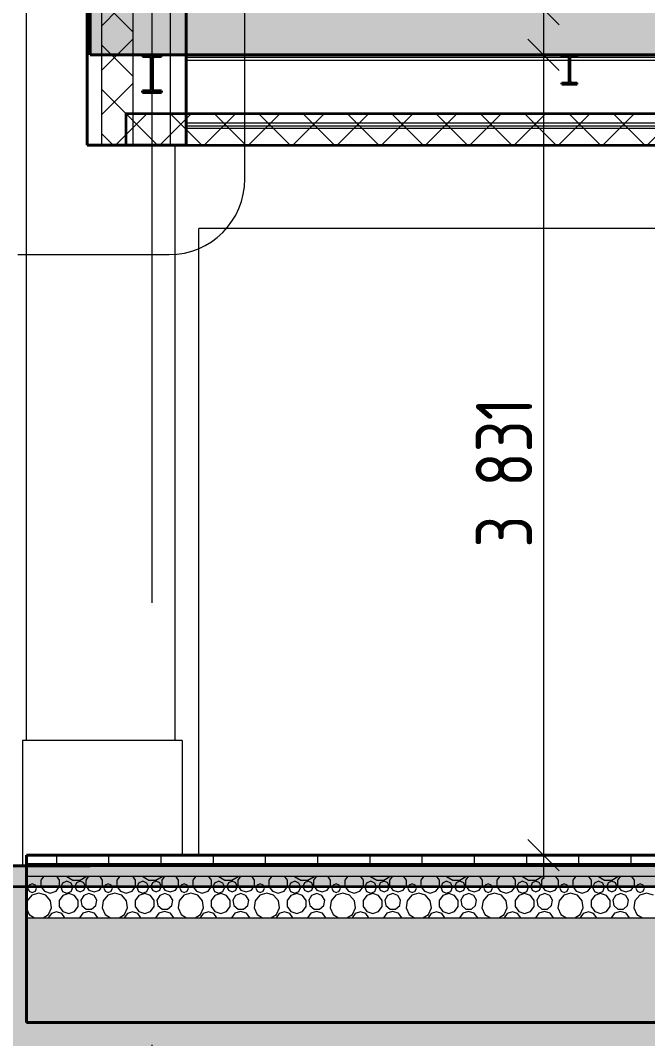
# Model space of a CAD drawing. Header units: millimetres. Extents: x 34668 to 196414, y -30276 to 15801.
# Drawn here: x 172088 to 175091, y -27354 to -22479 of the extents above; entities that cross this region are included whole.
import ezdxf
from ezdxf.enums import TextEntityAlignment as Align

# ---------------------------------------------------------------- set-up
doc = ezdxf.new("R2010")
doc.units = ezdxf.units.MM
doc.header["$MEASUREMENT"] = 0
doc.linetypes.add('Штрихштриховая', pattern=[10936.110735, 5291.666508, -2116.666555, 1411.111116, -2116.666555])
for name, color, linetype in [('- Спрятан', 7, 'Continuous'), ('оси', 7, 'Continuous'), ('отделка', 7, 'Continuous'), ('перекрытие', 7, 'Continuous'), ('размеры', 7, 'Continuous'), ('стены внутр', 7, 'Continuous'), ('стены02', 7, 'Continuous')]:
    doc.layers.add(name, color=color, linetype=linetype)
for name, color, linetype, lineweight in [('- Спрятан_Ном._пера__96', 7, 'Continuous', 13), ('- Спрятан_Ном._пера__98', 7, 'Continuous', 35), ('оси_Ном._пера__96', 7, 'Continuous', 13), ('отделка_Ном._пера__96', 7, 'Continuous', 13), ('перекрытие_Ном._пера__94', 252, 'Continuous', 13), ('перекрытие_Ном._пера__96', 7, 'Continuous', 13), ('перекрытие_Ном._пера__97', 7, 'Continuous', 20), ('перекрытие_Ном._пера__99', 7, 'Continuous', 40), ('подп стены Инжзащита_Ном._пера__94', 252, 'Continuous', 13), ('подп стены Инжзащита_Ном._пера__97', 7, 'Continuous', 20), ('подп стены Инжзащита_Ном._пера__98', 7, 'Continuous', 35), ('подп стены Инжзащита_Ном._пера__99', 7, 'Continuous', 40), ('размеры_Ном._пера__96', 7, 'Continuous', 13), ('стены внутр_Ном._пера__96', 7, 'Continuous', 13), ('стены02_Ном._пера__96', 7, 'Continuous', 13)]:
    doc.layers.add(name, color=color, linetype=linetype, lineweight=lineweight)
doc.styles.add('СГЕНЕРИР_СТИЛЬ_1', font='gost_2_304-81_type.ttf')
doc.dimstyles.new('СГЕНЕРИР_СТИЛЬ__4', dxfattribs={"dimtxt": 270.000005, "dimasz": 142.5, "dimexe": 0.18, "dimexo": 300, "dimgap": 0.09, "dimtad": 1, "dimdec": 0, "dimzin": 0, "dimdsep": 46, "dimtxsty": 'СГЕНЕРИР_СТИЛЬ_1', "dimblk": 'ARROWHEAD_6', "dimblk1": 'ARROWHEAD_6', "dimblk2": 'ARROWHEAD_6', "dimcen": 0.09, "dimclrd": 7, "dimclre": 7, "dimclrt": 7, "dimadec": 0, "dimazin": 0, "dimtfac": 1, "dimtdec": 4, "dimtmove": 0, "dimatfit": 3, "dimfxl": 1, "dimtolj": 1, "dimtzin": 0, "dimarcsym": 0})
pattern_1 = [(45, (115262.05, -26475.72), (-106.06602, 106.06602), []), (135, (115262.05, -26475.72), (106.06602, 106.06602), [])]

# ---------------------------------------------------------------- blocks, each defined once
blk = doc.blocks.new('Элемент разреза_91_1', base_point=(115262, -26475.7))
at = {"layer": 'перекрытие_Ном._пера__94', "linetype": 'Continuous'}
blk.add_hatch(color=256, dxfattribs=at).paths.add_polyline_path([(189128.6, -22644.7), (189128.6, -22425.7), (172422.7, -22425.7), (172422.7, -22644.7)])
at = {"layer": 'перекрытие_Ном._пера__99', "linetype": 'Continuous'}
for q in [(172422.7, -22425.7), (189128.6, -22644.7)]:
    blk.add_line((172422.7, -22644.7), q, dxfattribs=at)
blk = doc.blocks.new('Элемент разреза_95_1', base_point=(115262, -26475.7))
at = {"layer": 'отделка_Ном._пера__96', "linetype": 'Continuous'}
for p, q in [((172117.7, -25925.7), (172117.7, -22425.7)), ((172827.7, -23075.7), (172827.7, -25925.7))]:
    blk.add_line(p, q, dxfattribs=at)
blk = doc.blocks.new('Элемент разреза_111_1', base_point=(115262, -26475.7))
at = {"layer": 'стены02_Ном._пера__96', "linetype": 'Continuous'}
for p, q in [((172862.7, -25925.7), (172097.7, -25925.7)), ((172097.7, -25925.7), (172097.7, -26525.7)), ((172862.7, -25925.7), (172862.7, -26475.7)), ((172097.7, -26525.7), (172117.7, -26525.7))]:
    blk.add_line(p, q, dxfattribs=at)
blk = doc.blocks.new('Элемент разреза_113_1', base_point=(115262, -26475.7))
at = {"layer": 'перекрытие_Ном._пера__96', "linetype": 'Continuous'}
h = blk.add_hatch(dxfattribs=at)
h.set_pattern_fill('УТЕПЛИТ_МЕЛКИЙ_0001', color=256, style=0, pattern_type=2)
h.set_pattern_definition(pattern_1)
h.paths.add_polyline_path([(172477.7, -23075.7), (172627.7, -23075.7), (172627.7, -22425.7), (172477.7, -22425.7)])
for p, q in [((172477.7, -23075.7), (172477.7, -22425.7)), ((172477.7, -23075.7), (172477.7, -22425.7)), ((172627.7, -23075.7), (172627.7, -22425.7)), ((172627.7, -23075.7), (172627.7, -22425.7)), ((172807.7, -23075.7), (172807.7, -22425.7)), ((172807.7, -23075.7), (172807.7, -22425.7))]:
    blk.add_line(p, q, dxfattribs=at)
at = {"layer": 'перекрытие_Ном._пера__99', "linetype": 'Continuous'}
for p, q in [((172407.7, -23075.7), (172407.7, -22425.7)), ((172882.7, -23075.7), (172882.7, -22425.7)), ((172672.2, -22652.7), (172672.2, -22644.7)), ((172672.2, -22644.7), (172763.2, -22644.7)), ((172672.2, -22652.7), (172706.1, -22652.7)), ((172712.4, -22655.4), (172706.1, -22652.7)), ((172715.1, -22661.7), (172712.4, -22655.4)), ((172715.1, -22807.7), (172715.1, -22661.7)), ((172720.4, -22661.7), (172723, -22655.4)), ((172720.4, -22807.7), (172720.4, -22661.7)), ((172723, -22655.4), (172729.4, -22652.7)), ((172729.4, -22652.7), (172763.2, -22652.7)), ((172763.2, -22652.7), (172763.2, -22644.7)), ((172712.4, -22814.1), (172715.1, -22807.7)), ((172723, -22814.1), (172720.4, -22807.7)), ((172672.2, -22824.7), (172672.2, -22816.7)), ((172672.2, -22816.7), (172706.1, -22816.7)), ((172672.2, -22824.7), (172763.2, -22824.7)), ((172706.1, -22816.7), (172712.4, -22814.1)), ((172729.4, -22816.7), (172723, -22814.1)), ((172729.4, -22816.7), (172763.2, -22816.7)), ((172763.2, -22824.7), (172763.2, -22816.7)), ((172407.7, -23075.7), (172427.7, -23075.7)), ((172427.7, -23075.7), (172477.7, -23075.7)), ((172477.7, -23075.7), (172627.7, -23075.7)), ((172627.7, -23075.7), (172807.7, -23075.7)), ((172807.7, -23075.7), (172857.7, -23075.7)), ((172857.7, -23075.7), (172882.7, -23075.7))]:
    blk.add_line(p, q, dxfattribs=at)
blk = doc.blocks.new('Элемент разреза_115_1', base_point=(115262, -26475.7))
at = {"layer": 'стены внутр_Ном._пера__96', "linetype": 'Continuous'}
for p, q in [((175942.7, -23475.7), (172942.7, -23475.7)), ((172942.7, -26475.7), (172942.7, -23475.7)), ((175942.7, -23475.7), (175942.7, -26475.7))]:
    blk.add_line(p, q, dxfattribs=at)
blk = doc.blocks.new('Элемент разреза_120_1', base_point=(115262, -26475.7))
at = {"layer": 'перекрытие_Ном._пера__96', "linetype": 'Continuous'}
for p, q in [((178372.7, -22994.7), (178372.7, -23075.7)), ((178372.7, -23075.7), (172882.7, -23075.7))]:
    blk.add_line(p, q, dxfattribs=at)
blk = doc.blocks.new('Элемент разреза_133_1', base_point=(115262, -26475.7))
at = {"layer": '- Спрятан_Ном._пера__96', "linetype": 'Continuous'}
for p, q in [((172882.7, -22655.7), (174714.2, -22655.7)), ((174721.3, -22655.7), (176714.2, -22655.7)), ((172882.7, -22669.7), (174715.4, -22669.7)), ((174720.1, -22669.7), (176715.4, -22669.7)), ((172882.7, -22969.7), (178627.7, -22969.7)), ((172882.7, -22983.7), (178627.7, -22983.7)), ((172882.7, -22994.7), (178627.7, -22994.7))]:
    blk.add_line(p, q, dxfattribs=at)
blk = doc.blocks.new('Элемент разреза_134_1', base_point=(115262, -26475.7))
at = {"layer": '- Спрятан_Ном._пера__96', "linetype": 'Continuous', "lineweight": 25}
blk.add_hatch(color=7, dxfattribs=at).paths.add_polyline_path([(174754.2, -22784.7), (174754.2, -22777.8), (174727.1, -22777.8), (174722.1, -22775.8), (174720.1, -22770.8), (174720.1, -22658.6), (174722.1, -22653.7), (174727.1, -22651.6), (174754.2, -22651.6), (174754.2, -22644.7), (174681.2, -22644.7), (174681.2, -22651.6), (174708.4, -22651.6), (174713.3, -22653.7), (174715.4, -22658.6), (174715.4, -22770.8), (174713.3, -22775.8), (174708.4, -22777.8), (174681.2, -22777.8), (174681.2, -22784.7)])
at = {"layer": '- Спрятан_Ном._пера__98', "linetype": 'Continuous'}
for p, q in [((174681.2, -22644.7), (174754.2, -22644.7)), ((174681.2, -22651.6), (174681.2, -22644.7)), ((174681.2, -22651.6), (174708.4, -22651.6)), ((174713.3, -22653.7), (174708.4, -22651.6)), ((174715.4, -22658.6), (174713.3, -22653.7)), ((174715.4, -22770.8), (174715.4, -22658.6)), ((174720.1, -22658.6), (174722.1, -22653.7)), ((174720.1, -22770.8), (174720.1, -22658.6)), ((174722.1, -22653.7), (174727.1, -22651.6)), ((174727.1, -22651.6), (174754.2, -22651.6)), ((174754.2, -22651.6), (174754.2, -22644.7)), ((174681.2, -22777.8), (174708.4, -22777.8)), ((174681.2, -22784.7), (174681.2, -22777.8)), ((174681.2, -22784.7), (174754.2, -22784.7)), ((174708.4, -22777.8), (174713.3, -22775.8)), ((174713.3, -22775.8), (174715.4, -22770.8)), ((174722.1, -22775.8), (174720.1, -22770.8)), ((174727.1, -22777.8), (174722.1, -22775.8)), ((174727.1, -22777.8), (174754.2, -22777.8)), ((174754.2, -22784.7), (174754.2, -22777.8))]:
    blk.add_line(p, q, dxfattribs=at)
blk = doc.blocks.new('Элемент разреза_143_1', base_point=(115262, -26475.7))
at = {"layer": '- Спрятан_Ном._пера__96', "linetype": 'Continuous', "lineweight": 25}
blk.add_hatch(color=7, dxfattribs=at).paths.add_polyline_path([(172763.2, -22824.7), (172763.2, -22816.7), (172729.4, -22816.7), (172723, -22814.1), (172720.4, -22807.7), (172720.4, -22661.7), (172723, -22655.4), (172729.4, -22652.7), (172763.2, -22652.7), (172763.2, -22644.7), (172672.2, -22644.7), (172672.2, -22652.7), (172706.1, -22652.7), (172712.4, -22655.4), (172715.1, -22661.7), (172715.1, -22807.7), (172712.4, -22814.1), (172706.1, -22816.7), (172672.2, -22816.7), (172672.2, -22824.7)])
at = {"layer": '- Спрятан_Ном._пера__98', "linetype": 'Continuous'}
for p, q in [((172672.2, -22644.7), (172763.2, -22644.7)), ((172672.2, -22652.7), (172672.2, -22644.7)), ((172672.2, -22652.7), (172706.1, -22652.7)), ((172712.4, -22655.4), (172706.1, -22652.7)), ((172715.1, -22661.7), (172712.4, -22655.4)), ((172715.1, -22807.7), (172715.1, -22661.7)), ((172720.4, -22661.7), (172723, -22655.4)), ((172720.4, -22807.7), (172720.4, -22661.7)), ((172723, -22655.4), (172729.4, -22652.7)), ((172729.4, -22652.7), (172763.2, -22652.7)), ((172763.2, -22652.7), (172763.2, -22644.7)), ((172712.4, -22814.1), (172715.1, -22807.7)), ((172723, -22814.1), (172720.4, -22807.7)), ((172672.2, -22816.7), (172706.1, -22816.7)), ((172672.2, -22824.7), (172672.2, -22816.7)), ((172672.2, -22824.7), (172763.2, -22824.7)), ((172706.1, -22816.7), (172712.4, -22814.1)), ((172729.4, -22816.7), (172723, -22814.1)), ((172729.4, -22816.7), (172763.2, -22816.7)), ((172763.2, -22824.7), (172763.2, -22816.7))]:
    blk.add_line(p, q, dxfattribs=at)
blk = doc.blocks.new('Стандартный маркер сетки[15]_1', base_point=(172717.7, -18975.7))
at = {"layer": 'оси_Ном._пера__96', "linetype": 'Штрихштриховая'}
blk.add_line((172717.7, -19975.7), (172717.7, -28475.7), dxfattribs=at)
at = {"layer": 'оси_Ном._пера__96', "style": 'СГЕНЕРИР_СТИЛЬ_1'}
blk.add_attdef('AC_MarkerText_1', text='', height=350, rotation=360, dxfattribs=at).set_placement((172561.6, -30145.4), align=Align.BOTTOM_LEFT)
blk = doc.blocks.new('Чертеж детали_2_1', base_point=(172438.6, -20801.9))
at = {"layer": 'перекрытие_Ном._пера__96', "linetype": 'Continuous'}
for p, q in [((173162.9, -23238.3), (173162.9, -18365.5)), ((172076.4, -23600.5), (172800.8, -23600.5))]:
    blk.add_line(p, q, dxfattribs=at)
blk.add_arc((172800.8, -23238.3), 362.2, 270, 0, dxfattribs=at)
blk = doc.blocks.new('*D235', base_point=(115262, -26475.7))
at = {"layer": 'размеры_Ном._пера__96', "linetype": 'Continuous', "transparency": 16777216}
for p, q in [((174592.7, -19725.7), (174592.7, -20625.7)), ((174667.7, -20700.7), (174517.7, -20550.7)), ((174292.7, -20625.7), (174733.3, -20625.7)), ((174592.7, -20625.7), (174592.7, -22425.7)), ((174517.7, -22350.7), (174667.7, -22500.7)), ((174292.7, -22425.7), (174733.3, -22425.7)), ((174592.7, -22425.7), (174592.7, -22538.2))]:
    blk.add_line(p, q, dxfattribs=at)
at = {"layer": 'размеры_Ном._пера__96', "transparency": 16777216, "insert": (174538.7, -21968.2), "char_height": 270, "attachment_point": 7, "rotation": 90, "style": 'СГЕНЕРИР_СТИЛЬ_1'}
blk.add_mtext('{1\xa0800}', dxfattribs=at)
blk = doc.blocks.new('ARROWHEAD_6')
at = {"color": 0, "linetype": 'Continuous', "lineweight": 0}
for p, q in [((-0.5, -0.5), (0.5, 0.5)), ((0, 0), (-1, 0))]:
    blk.add_line(p, q, dxfattribs=at)
blk = doc.blocks.new('*D237', base_point=(115262, -26475.7))
at = {"layer": 'размеры_Ном._пера__96', "linetype": 'Continuous', "transparency": 16777216}
for p, q in [((174667.7, -22719.7), (174517.7, -22569.7)), ((174592.7, -22532.2), (174592.7, -22644.7)), ((174292.7, -22644.7), (174733.3, -22644.7)), ((174592.7, -22644.7), (174592.7, -26475.7)), ((174517.7, -26400.7), (174667.7, -26550.7)), ((174292.7, -26475.7), (174733.3, -26475.7)), ((174592.7, -26475.7), (174592.7, -26588.2))]:
    blk.add_line(p, q, dxfattribs=at)
at = {"layer": 'размеры_Ном._пера__96', "transparency": 16777216, "insert": (174538.7, -25002.7), "char_height": 270, "attachment_point": 7, "rotation": 90, "style": 'СГЕНЕРИР_СТИЛЬ_1'}
blk.add_mtext('{3\xa0831}', dxfattribs=at)
blk = doc.blocks.new('*X242', base_point=(115262, -26475.7))
at = {"layer": 'перекрытие_Ном._пера__94', "linetype": 'Continuous'}
for p, q in [((172118.4, -26594.7), (172117.7, -26593.7)), ((172118.4, -26621), (172118.4, -26594.7)), ((172145.3, -26612.6), (172130.7, -26618.7)), ((172160, -26618.7), (172145.3, -26612.6)), ((172200.8, -26575.7), (172186.5, -26595.4)), ((172186.5, -26595.4), (172186.5, -26624.6)), ((172276.4, -26595.4), (172262.1, -26575.7)), ((172276.4, -26624.6), (172276.4, -26595.4)), ((172290.3, -26608.9), (172281.9, -26629.1)), ((172310.5, -26600.5), (172290.3, -26608.9)), ((172309.7, -26575.7), (172310.3, -26577)), ((172310.3, -26577), (172339.3, -26595.7)), ((172330.7, -26608.9), (172310.5, -26600.5)), ((172339.1, -26629.1), (172330.7, -26608.9)), ((172339.3, -26595.7), (172373.8, -26595.7)), ((172356.6, -26607.9), (172349.2, -26625.6)), ((172374.3, -26600.5), (172356.6, -26607.9)), ((172373.8, -26595.7), (172402.8, -26577)), ((172392, -26607.9), (172374.3, -26600.5)), ((172399.4, -26625.6), (172392, -26607.9)), ((172415, -26575.7), (172401.2, -26594.7)), ((172401.2, -26594.7), (172401.2, -26621)), ((172402.8, -26577), (172403.4, -26575.7)), ((172482.2, -26594.7), (172468.4, -26575.7)), ((172482.2, -26621), (172482.2, -26594.7)), ((172509.1, -26612.6), (172494.4, -26618.7)), ((172523.7, -26618.7), (172509.1, -26612.6)), ((172564.5, -26575.7), (172550.2, -26595.4)), ((172550.2, -26595.4), (172550.2, -26624.6)), ((172640.2, -26595.4), (172625.9, -26575.7)), ((172640.2, -26624.6), (172640.2, -26595.4)), ((172654, -26608.9), (172645.6, -26629.1)), ((172674.2, -26600.5), (172654, -26608.9)), ((172673.4, -26575.7), (172674, -26577)), ((172674, -26577), (172703, -26595.7)), ((172694.4, -26608.9), (172674.2, -26600.5)), ((172702.8, -26629.1), (172694.4, -26608.9)), ((172703, -26595.7), (172737.5, -26595.7)), ((172720.3, -26607.9), (172712.9, -26625.6)), ((172738, -26600.5), (172720.3, -26607.9)), ((172737.5, -26595.7), (172766.5, -26577)), ((172755.7, -26607.9), (172738, -26600.5)), ((172763.1, -26625.6), (172755.7, -26607.9)), ((172778.7, -26575.7), (172764.9, -26594.7)), ((172764.9, -26594.7), (172764.9, -26621)), ((172766.5, -26577), (172767.1, -26575.7)), ((172845.9, -26594.7), (172832.1, -26575.7)), ((172845.9, -26621), (172845.9, -26594.7)), ((172872.8, -26612.6), (172858.1, -26618.7)), ((172887.4, -26618.7), (172872.8, -26612.6)), ((172928.2, -26575.7), (172913.9, -26595.4)), ((172913.9, -26595.4), (172913.9, -26624.6)), ((173003.9, -26595.4), (172989.6, -26575.7)), ((173003.9, -26624.6), (173003.9, -26595.4)), ((173017.7, -26608.9), (173009.3, -26629.1)), ((173037.9, -26600.5), (173017.7, -26608.9)), ((173037.1, -26575.7), (173037.7, -26577)), ((173037.7, -26577), (173066.7, -26595.7)), ((173058.1, -26608.9), (173037.9, -26600.5)), ((173066.5, -26629.1), (173058.1, -26608.9)), ((173066.7, -26595.7), (173101.2, -26595.7)), ((173084, -26607.9), (173076.7, -26625.6)), ((173101.7, -26600.5), (173084, -26607.9)), ((173101.2, -26595.7), (173130.3, -26577)), ((173119.5, -26607.9), (173101.7, -26600.5)), ((173126.8, -26625.6), (173119.5, -26607.9)), ((173142.4, -26575.7), (173128.6, -26594.7)), ((173128.6, -26594.7), (173128.6, -26621)), ((173130.3, -26577), (173130.8, -26575.7)), ((173209.6, -26594.7), (173195.8, -26575.7)), ((173209.6, -26621), (173209.6, -26594.7)), ((173236.5, -26612.6), (173221.9, -26618.7)), ((173251.1, -26618.7), (173236.5, -26612.6)), ((173291.9, -26575.7), (173277.6, -26595.4)), ((173277.6, -26595.4), (173277.6, -26624.6)), ((173367.6, -26595.4), (173353.3, -26575.7)), ((173367.6, -26624.6), (173367.6, -26595.4)), ((173381.4, -26608.9), (173373, -26629.1)), ((173401.6, -26600.5), (173381.4, -26608.9)), ((173400.8, -26575.7), (173401.4, -26577)), ((173401.4, -26577), (173430.5, -26595.7)), ((173421.8, -26608.9), (173401.6, -26600.5)), ((173430.2, -26629.1), (173421.8, -26608.9)), ((173430.5, -26595.7), (173464.9, -26595.7)), ((173447.7, -26607.9), (173440.4, -26625.6)), ((173465.4, -26600.5), (173447.7, -26607.9)), ((173464.9, -26595.7), (173494, -26577)), ((173483.2, -26607.9), (173465.4, -26600.5)), ((173490.5, -26625.6), (173483.2, -26607.9)), ((173506.1, -26575.7), (173492.3, -26594.7)), ((173492.3, -26594.7), (173492.3, -26621)), ((173494, -26577), (173494.6, -26575.7)), ((173573.3, -26594.7), (173559.5, -26575.7)), ((173573.3, -26621), (173573.3, -26594.7)), ((173600.2, -26612.6), (173585.6, -26618.7)), ((173614.8, -26618.7), (173600.2, -26612.6)), ((173655.6, -26575.7), (173641.3, -26595.4)), ((173641.3, -26595.4), (173641.3, -26624.6)), ((173731.3, -26595.4), (173717, -26575.7)), ((173731.3, -26624.6), (173731.3, -26595.4)), ((173745.1, -26608.9), (173736.7, -26629.1)), ((173765.3, -26600.5), (173745.1, -26608.9)), ((173764.6, -26575.7), (173765.1, -26577)), ((173765.1, -26577), (173794.2, -26595.7)), ((173785.5, -26608.9), (173765.3, -26600.5)), ((173793.9, -26629.1), (173785.5, -26608.9)), ((173794.2, -26595.7), (173828.7, -26595.7)), ((173811.4, -26607.9), (173804.1, -26625.6)), ((173829.1, -26600.5), (173811.4, -26607.9)), ((173828.7, -26595.7), (173857.7, -26577)), ((173846.9, -26607.9), (173829.1, -26600.5)), ((173854.2, -26625.6), (173846.9, -26607.9)), ((173869.8, -26575.7), (173856, -26594.7)), ((173856, -26594.7), (173856, -26621)), ((173857.7, -26577), (173858.3, -26575.7)), ((173937, -26594.7), (173923.2, -26575.7)), ((173937, -26621), (173937, -26594.7)), ((173963.9, -26612.6), (173949.3, -26618.7)), ((173978.5, -26618.7), (173963.9, -26612.6)), ((174019.3, -26575.7), (174005, -26595.4)), ((174005, -26595.4), (174005, -26624.6)), ((174095, -26595.4), (174080.7, -26575.7)), ((174095, -26624.6), (174095, -26595.4)), ((174108.8, -26608.9), (174100.4, -26629.1)), ((174129, -26600.5), (174108.8, -26608.9)), ((174128.3, -26575.7), (174128.9, -26577)), ((174128.9, -26577), (174157.9, -26595.7)), ((174149.2, -26608.9), (174129, -26600.5)), ((174157.6, -26629.1), (174149.2, -26608.9)), ((174157.9, -26595.7), (174192.4, -26595.7)), ((174175.1, -26607.9), (174167.8, -26625.6)), ((174192.8, -26600.5), (174175.1, -26607.9)), ((174192.4, -26595.7), (174221.4, -26577)), ((174210.6, -26607.9), (174192.8, -26600.5)), ((174217.9, -26625.6), (174210.6, -26607.9)), ((174233.5, -26575.7), (174219.8, -26594.7)), ((174219.8, -26594.7), (174219.8, -26621)), ((174221.4, -26577), (174222, -26575.7)), ((174300.7, -26594.7), (174286.9, -26575.7)), ((174300.7, -26621), (174300.7, -26594.7)), ((174327.6, -26612.6), (174313, -26618.7)), ((174342.2, -26618.7), (174327.6, -26612.6)), ((174383, -26575.7), (174368.7, -26595.4)), ((174368.7, -26595.4), (174368.7, -26624.6)), ((174458.7, -26595.4), (174444.4, -26575.7)), ((174458.7, -26624.6), (174458.7, -26595.4)), ((174472.5, -26608.9), (174464.1, -26629.1)), ((174492.7, -26600.5), (174472.5, -26608.9)), ((174492, -26575.7), (174492.6, -26577)), ((174492.6, -26577), (174521.6, -26595.7)), ((174512.9, -26608.9), (174492.7, -26600.5)), ((174521.3, -26629.1), (174512.9, -26608.9)), ((174521.6, -26595.7), (174556.1, -26595.7)), ((174538.8, -26607.9), (174531.5, -26625.6)), ((174556.6, -26600.5), (174538.8, -26607.9)), ((174556.1, -26595.7), (174585.1, -26577)), ((174574.3, -26607.9), (174556.6, -26600.5)), ((174581.6, -26625.6), (174574.3, -26607.9)), ((174597.3, -26575.7), (174583.5, -26594.7)), ((174583.5, -26594.7), (174583.5, -26621)), ((174585.1, -26577), (174585.7, -26575.7)), ((174664.4, -26594.7), (174650.6, -26575.7)), ((174664.4, -26621), (174664.4, -26594.7)), ((174691.3, -26612.6), (174676.7, -26618.7)), ((174705.9, -26618.7), (174691.3, -26612.6)), ((174746.7, -26575.7), (174732.4, -26595.4)), ((174732.4, -26595.4), (174732.4, -26624.6)), ((174822.4, -26595.4), (174808.1, -26575.7)), ((174822.4, -26624.6), (174822.4, -26595.4)), ((174836.2, -26608.9), (174827.8, -26629.1)), ((174856.4, -26600.5), (174836.2, -26608.9)), ((174855.7, -26575.7), (174856.3, -26577)), ((174856.3, -26577), (174885.3, -26595.7)), ((174876.7, -26608.9), (174856.4, -26600.5)), ((174885, -26629.1), (174876.7, -26608.9)), ((174885.3, -26595.7), (174919.8, -26595.7)), ((174902.5, -26607.9), (174895.2, -26625.6)), ((174920.3, -26600.5), (174902.5, -26607.9)), ((174919.8, -26595.7), (174948.8, -26577)), ((174938, -26607.9), (174920.3, -26600.5)), ((174945.3, -26625.6), (174938, -26607.9)), ((174961, -26575.7), (174947.2, -26594.7)), ((174947.2, -26594.7), (174947.2, -26621)), ((174948.8, -26577), (174949.4, -26575.7)), ((175028.1, -26594.7), (175014.3, -26575.7)), ((175028.1, -26621), (175028.1, -26594.7)), ((175055, -26612.6), (175040.4, -26618.7)), ((175069.6, -26618.7), (175055, -26612.6)), ((172117.7, -26622), (172118.4, -26621)), ((172130.7, -26618.7), (172124.7, -26633.3)), ((172124.7, -26633.3), (172130.7, -26647.9)), ((172130.7, -26647.9), (172145.3, -26653.9)), ((172176.6, -26657.7), (172143.5, -26667.4)), ((172145.3, -26653.9), (172160, -26647.9)), ((172166, -26633.3), (172160, -26618.7)), ((172160, -26647.9), (172166, -26633.3)), ((172209.7, -26667.4), (172176.6, -26657.7)), ((172186.5, -26624.6), (172203.6, -26648.3)), ((172203.6, -26648.3), (172231.5, -26657.3)), ((172231.5, -26657.3), (172259.3, -26648.3)), ((172259.3, -26648.3), (172276.4, -26624.6)), ((172281.9, -26629.1), (172290.3, -26649.3)), ((172290.3, -26649.3), (172310.5, -26657.7)), ((172320.1, -26658.8), (172292.1, -26667.9)), ((172310.5, -26657.7), (172330.7, -26649.3)), ((172348.2, -26667.9), (172320.1, -26658.8)), ((172330.7, -26649.3), (172339.1, -26629.1)), ((172349.2, -26625.6), (172356.6, -26643.3)), ((172356.6, -26643.3), (172374.3, -26650.7)), ((172374.3, -26650.7), (172392, -26643.3)), ((172416.2, -26659.3), (172391.5, -26668.3)), ((172392, -26643.3), (172399.4, -26625.6)), ((172401.2, -26621), (172416.7, -26642.3)), ((172440.8, -26668.3), (172416.2, -26659.3)), ((172416.7, -26642.3), (172441.7, -26650.4)), ((172441.7, -26650.4), (172466.7, -26642.3)), ((172466.7, -26642.3), (172482.2, -26621)), ((172494.4, -26618.7), (172488.4, -26633.3)), ((172488.4, -26633.3), (172494.4, -26647.9)), ((172494.4, -26647.9), (172509.1, -26653.9)), ((172540.3, -26657.7), (172507.2, -26667.4)), ((172509.1, -26653.9), (172523.7, -26647.9)), ((172529.7, -26633.3), (172523.7, -26618.7)), ((172523.7, -26647.9), (172529.7, -26633.3)), ((172573.4, -26667.4), (172540.3, -26657.7)), ((172550.2, -26624.6), (172567.4, -26648.3)), ((172567.4, -26648.3), (172595.2, -26657.3)), ((172595.2, -26657.3), (172623, -26648.3)), ((172623, -26648.3), (172640.2, -26624.6)), ((172645.6, -26629.1), (172654, -26649.3)), ((172654, -26649.3), (172674.2, -26657.7)), ((172683.9, -26658.8), (172655.8, -26667.9)), ((172674.2, -26657.7), (172694.4, -26649.3)), ((172711.9, -26667.9), (172683.9, -26658.8)), ((172694.4, -26649.3), (172702.8, -26629.1)), ((172712.9, -26625.6), (172720.3, -26643.3)), ((172720.3, -26643.3), (172738, -26650.7)), ((172738, -26650.7), (172755.7, -26643.3)), ((172779.9, -26659.3), (172755.2, -26668.3)), ((172755.7, -26643.3), (172763.1, -26625.6)), ((172764.9, -26621), (172780.4, -26642.3)), ((172804.5, -26668.3), (172779.9, -26659.3)), ((172780.4, -26642.3), (172805.4, -26650.4)), ((172805.4, -26650.4), (172830.4, -26642.3)), ((172830.4, -26642.3), (172845.9, -26621)), ((172858.1, -26618.7), (172852.1, -26633.3)), ((172852.1, -26633.3), (172858.1, -26647.9)), ((172858.1, -26647.9), (172872.8, -26653.9)), ((172904, -26657.7), (172870.9, -26667.4)), ((172872.8, -26653.9), (172887.4, -26647.9)), ((172893.4, -26633.3), (172887.4, -26618.7)), ((172887.4, -26647.9), (172893.4, -26633.3)), ((172937.1, -26667.4), (172904, -26657.7)), ((172913.9, -26624.6), (172931.1, -26648.3)), ((172931.1, -26648.3), (172958.9, -26657.3)), ((172958.9, -26657.3), (172986.7, -26648.3)), ((172986.7, -26648.3), (173003.9, -26624.6)), ((173009.3, -26629.1), (173017.7, -26649.3)), ((173017.7, -26649.3), (173037.9, -26657.7)), ((173047.6, -26658.8), (173019.5, -26667.9)), ((173037.9, -26657.7), (173058.1, -26649.3)), ((173075.6, -26667.9), (173047.6, -26658.8)), ((173058.1, -26649.3), (173066.5, -26629.1)), ((173076.7, -26625.6), (173084, -26643.3)), ((173084, -26643.3), (173101.7, -26650.7)), ((173101.7, -26650.7), (173119.5, -26643.3)), ((173143.6, -26659.3), (173118.9, -26668.3)), ((173119.5, -26643.3), (173126.8, -26625.6)), ((173128.6, -26621), (173144.1, -26642.3)), ((173168.2, -26668.3), (173143.6, -26659.3)), ((173144.1, -26642.3), (173169.1, -26650.4)), ((173169.1, -26650.4), (173194.1, -26642.3)), ((173194.1, -26642.3), (173209.6, -26621)), ((173221.9, -26618.7), (173215.8, -26633.3)), ((173215.8, -26633.3), (173221.9, -26647.9)), ((173221.9, -26647.9), (173236.5, -26653.9)), ((173267.7, -26657.7), (173234.6, -26667.4)), ((173236.5, -26653.9), (173251.1, -26647.9)), ((173257.1, -26633.3), (173251.1, -26618.7)), ((173251.1, -26647.9), (173257.1, -26633.3)), ((173300.8, -26667.4), (173267.7, -26657.7)), ((173277.6, -26624.6), (173294.8, -26648.3)), ((173294.8, -26648.3), (173322.6, -26657.3)), ((173322.6, -26657.3), (173350.4, -26648.3)), ((173350.4, -26648.3), (173367.6, -26624.6)), ((173373, -26629.1), (173381.4, -26649.3)), ((173381.4, -26649.3), (173401.6, -26657.7)), ((173411.3, -26658.8), (173383.2, -26667.9)), ((173401.6, -26657.7), (173421.8, -26649.3)), ((173439.3, -26667.9), (173411.3, -26658.8)), ((173421.8, -26649.3), (173430.2, -26629.1)), ((173440.4, -26625.6), (173447.7, -26643.3)), ((173447.7, -26643.3), (173465.4, -26650.7)), ((173465.4, -26650.7), (173483.2, -26643.3)), ((173507.3, -26659.3), (173482.6, -26668.3)), ((173483.2, -26643.3), (173490.5, -26625.6)), ((173492.3, -26621), (173507.8, -26642.3)), ((173532, -26668.3), (173507.3, -26659.3)), ((173507.8, -26642.3), (173532.8, -26650.4)), ((173532.8, -26650.4), (173557.8, -26642.3)), ((173557.8, -26642.3), (173573.3, -26621)), ((173585.6, -26618.7), (173579.5, -26633.3)), ((173579.5, -26633.3), (173585.6, -26647.9)), ((173585.6, -26647.9), (173600.2, -26653.9)), ((173631.4, -26657.7), (173598.3, -26667.4)), ((173600.2, -26653.9), (173614.8, -26647.9)), ((173620.9, -26633.3), (173614.8, -26618.7)), ((173614.8, -26647.9), (173620.9, -26633.3)), ((173664.5, -26667.4), (173631.4, -26657.7)), ((173641.3, -26624.6), (173658.5, -26648.3)), ((173658.5, -26648.3), (173686.3, -26657.3)), ((173686.3, -26657.3), (173714.1, -26648.3)), ((173714.1, -26648.3), (173731.3, -26624.6)), ((173736.7, -26629.1), (173745.1, -26649.3)), ((173745.1, -26649.3), (173765.3, -26657.7)), ((173775, -26658.8), (173746.9, -26667.9)), ((173765.3, -26657.7), (173785.5, -26649.3)), ((173803, -26667.9), (173775, -26658.8)), ((173785.5, -26649.3), (173793.9, -26629.1)), ((173804.1, -26625.6), (173811.4, -26643.3)), ((173811.4, -26643.3), (173829.1, -26650.7)), ((173829.1, -26650.7), (173846.9, -26643.3)), ((173871, -26659.3), (173846.4, -26668.3)), ((173846.9, -26643.3), (173854.2, -26625.6)), ((173856, -26621), (173871.5, -26642.3)), ((173895.7, -26668.3), (173871, -26659.3)), ((173871.5, -26642.3), (173896.5, -26650.4)), ((173896.5, -26650.4), (173921.5, -26642.3)), ((173921.5, -26642.3), (173937, -26621)), ((173949.3, -26618.7), (173943.2, -26633.3)), ((173943.2, -26633.3), (173949.3, -26647.9)), ((173949.3, -26647.9), (173963.9, -26653.9)), ((173995.1, -26657.7), (173962, -26667.4)), ((173963.9, -26653.9), (173978.5, -26647.9)), ((173984.6, -26633.3), (173978.5, -26618.7)), ((173978.5, -26647.9), (173984.6, -26633.3)), ((174028.2, -26667.4), (173995.1, -26657.7)), ((174005, -26624.6), (174022.2, -26648.3)), ((174022.2, -26648.3), (174050, -26657.3)), ((174050, -26657.3), (174077.8, -26648.3)), ((174077.8, -26648.3), (174095, -26624.6)), ((174100.4, -26629.1), (174108.8, -26649.3)), ((174108.8, -26649.3), (174129, -26657.7)), ((174138.7, -26658.8), (174110.6, -26667.9)), ((174129, -26657.7), (174149.2, -26649.3)), ((174166.7, -26667.9), (174138.7, -26658.8)), ((174149.2, -26649.3), (174157.6, -26629.1)), ((174167.8, -26625.6), (174175.1, -26643.3)), ((174175.1, -26643.3), (174192.8, -26650.7)), ((174192.8, -26650.7), (174210.6, -26643.3)), ((174234.7, -26659.3), (174210.1, -26668.3)), ((174210.6, -26643.3), (174217.9, -26625.6)), ((174219.8, -26621), (174235.2, -26642.3)), ((174259.4, -26668.3), (174234.7, -26659.3)), ((174235.2, -26642.3), (174260.2, -26650.4)), ((174260.2, -26650.4), (174285.2, -26642.3)), ((174285.2, -26642.3), (174300.7, -26621)), ((174313, -26618.7), (174306.9, -26633.3)), ((174306.9, -26633.3), (174313, -26647.9)), ((174313, -26647.9), (174327.6, -26653.9)), ((174358.8, -26657.7), (174325.7, -26667.4)), ((174327.6, -26653.9), (174342.2, -26647.9)), ((174348.3, -26633.3), (174342.2, -26618.7)), ((174342.2, -26647.9), (174348.3, -26633.3)), ((174391.9, -26667.4), (174358.8, -26657.7)), ((174368.7, -26624.6), (174385.9, -26648.3)), ((174385.9, -26648.3), (174413.7, -26657.3)), ((174413.7, -26657.3), (174441.5, -26648.3)), ((174441.5, -26648.3), (174458.7, -26624.6)), ((174464.1, -26629.1), (174472.5, -26649.3)), ((174472.5, -26649.3), (174492.7, -26657.7)), ((174502.4, -26658.8), (174474.3, -26667.9)), ((174492.7, -26657.7), (174512.9, -26649.3)), ((174530.4, -26667.9), (174502.4, -26658.8)), ((174512.9, -26649.3), (174521.3, -26629.1)), ((174531.5, -26625.6), (174538.8, -26643.3)), ((174538.8, -26643.3), (174556.6, -26650.7)), ((174556.6, -26650.7), (174574.3, -26643.3)), ((174598.4, -26659.3), (174573.8, -26668.3)), ((174574.3, -26643.3), (174581.6, -26625.6)), ((174583.5, -26621), (174598.9, -26642.3)), ((174623.1, -26668.3), (174598.4, -26659.3)), ((174598.9, -26642.3), (174623.9, -26650.4)), ((174623.9, -26650.4), (174648.9, -26642.3)), ((174648.9, -26642.3), (174664.4, -26621)), ((174676.7, -26618.7), (174670.6, -26633.3)), ((174670.6, -26633.3), (174676.7, -26647.9)), ((174676.7, -26647.9), (174691.3, -26653.9)), ((174722.5, -26657.7), (174689.4, -26667.4)), ((174691.3, -26653.9), (174705.9, -26647.9)), ((174712, -26633.3), (174705.9, -26618.7)), ((174705.9, -26647.9), (174712, -26633.3)), ((174755.6, -26667.4), (174722.5, -26657.7)), ((174732.4, -26624.6), (174749.6, -26648.3)), ((174749.6, -26648.3), (174777.4, -26657.3)), ((174777.4, -26657.3), (174805.2, -26648.3)), ((174805.2, -26648.3), (174822.4, -26624.6)), ((174827.8, -26629.1), (174836.2, -26649.3)), ((174836.2, -26649.3), (174856.4, -26657.7)), ((174866.1, -26658.8), (174838.1, -26667.9)), ((174856.4, -26657.7), (174876.7, -26649.3)), ((174894.1, -26667.9), (174866.1, -26658.8)), ((174876.7, -26649.3), (174885, -26629.1)), ((174895.2, -26625.6), (174902.5, -26643.3)), ((174902.5, -26643.3), (174920.3, -26650.7)), ((174920.3, -26650.7), (174938, -26643.3)), ((174962.1, -26659.3), (174937.5, -26668.3)), ((174938, -26643.3), (174945.3, -26625.6)), ((174947.2, -26621), (174962.6, -26642.3)), ((174986.8, -26668.3), (174962.1, -26659.3)), ((174962.6, -26642.3), (174987.6, -26650.4)), ((174987.6, -26650.4), (175012.6, -26642.3)), ((175012.6, -26642.3), (175028.1, -26621)), ((175040.4, -26618.7), (175034.3, -26633.3)), ((175034.3, -26633.3), (175040.4, -26647.9)), ((175040.4, -26647.9), (175055, -26653.9)), ((175086.2, -26657.7), (175053.1, -26667.4)), ((175055, -26653.9), (175069.6, -26647.9)), ((175075.7, -26633.3), (175069.6, -26618.7)), ((175069.6, -26647.9), (175075.7, -26633.3)), ((175119.3, -26667.4), (175086.2, -26657.7)), ((172120.9, -26693.5), (172117.7, -26715.7)), ((172143.5, -26667.4), (172120.9, -26693.5)), ((172232.3, -26693.5), (172209.7, -26667.4)), ((172237.2, -26727.6), (172232.3, -26693.5)), ((172292.1, -26667.9), (172274.8, -26691.7)), ((172274.8, -26691.7), (172274.8, -26721.2)), ((172365.5, -26691.7), (172348.2, -26667.9)), ((172365.5, -26721.2), (172365.5, -26691.7)), ((172391.5, -26668.3), (172378.4, -26691)), ((172378.4, -26691), (172383, -26716.8)), ((172454, -26691), (172440.8, -26668.3)), ((172449.4, -26716.8), (172454, -26691)), ((172484.6, -26693.5), (172479.7, -26727.6)), ((172507.2, -26667.4), (172484.6, -26693.5)), ((172596, -26693.5), (172573.4, -26667.4)), ((172600.9, -26727.6), (172596, -26693.5)), ((172655.8, -26667.9), (172638.5, -26691.7)), ((172638.5, -26691.7), (172638.5, -26721.2)), ((172729.2, -26691.7), (172711.9, -26667.9)), ((172729.2, -26721.2), (172729.2, -26691.7)), ((172755.2, -26668.3), (172742.1, -26691)), ((172742.1, -26691), (172746.7, -26716.8)), ((172817.7, -26691), (172804.5, -26668.3)), ((172813.1, -26716.8), (172817.7, -26691)), ((172848.3, -26693.5), (172843.4, -26727.6)), ((172870.9, -26667.4), (172848.3, -26693.5)), ((172959.7, -26693.5), (172937.1, -26667.4)), ((172964.6, -26727.6), (172959.7, -26693.5)), ((173019.5, -26667.9), (173002.2, -26691.7)), ((173002.2, -26691.7), (173002.2, -26721.2)), ((173092.9, -26691.7), (173075.6, -26667.9)), ((173092.9, -26721.2), (173092.9, -26691.7)), ((173118.9, -26668.3), (173105.8, -26691)), ((173105.8, -26691), (173110.4, -26716.8)), ((173181.4, -26691), (173168.2, -26668.3)), ((173176.8, -26716.8), (173181.4, -26691)), ((173212, -26693.5), (173207.1, -26727.6)), ((173234.6, -26667.4), (173212, -26693.5)), ((173323.4, -26693.5), (173300.8, -26667.4)), ((173328.3, -26727.6), (173323.4, -26693.5)), ((173383.2, -26667.9), (173365.9, -26691.7)), ((173365.9, -26691.7), (173365.9, -26721.2)), ((173456.6, -26691.7), (173439.3, -26667.9)), ((173456.6, -26721.2), (173456.6, -26691.7)), ((173482.6, -26668.3), (173469.5, -26691)), ((173469.5, -26691), (173474.1, -26716.8)), ((173545.1, -26691), (173532, -26668.3)), ((173540.5, -26716.8), (173545.1, -26691)), ((173575.7, -26693.5), (173570.8, -26727.6)), ((173598.3, -26667.4), (173575.7, -26693.5)), ((173687.1, -26693.5), (173664.5, -26667.4)), ((173692, -26727.6), (173687.1, -26693.5)), ((173746.9, -26667.9), (173729.6, -26691.7)), ((173729.6, -26691.7), (173729.6, -26721.2)), ((173820.3, -26691.7), (173803, -26667.9)), ((173820.3, -26721.2), (173820.3, -26691.7)), ((173846.4, -26668.3), (173833.2, -26691)), ((173833.2, -26691), (173837.8, -26716.8)), ((173908.8, -26691), (173895.7, -26668.3)), ((173904.2, -26716.8), (173908.8, -26691)), ((173939.4, -26693.5), (173934.5, -26727.6)), ((173962, -26667.4), (173939.4, -26693.5)), ((174050.8, -26693.5), (174028.2, -26667.4)), ((174055.7, -26727.6), (174050.8, -26693.5)), ((174110.6, -26667.9), (174093.3, -26691.7)), ((174093.3, -26691.7), (174093.3, -26721.2)), ((174184.1, -26691.7), (174166.7, -26667.9)), ((174184.1, -26721.2), (174184.1, -26691.7)), ((174210.1, -26668.3), (174196.9, -26691)), ((174196.9, -26691), (174201.5, -26716.8)), ((174272.5, -26691), (174259.4, -26668.3)), ((174267.9, -26716.8), (174272.5, -26691)), ((174303.1, -26693.5), (174298.2, -26727.6)), ((174325.7, -26667.4), (174303.1, -26693.5)), ((174414.5, -26693.5), (174391.9, -26667.4)), ((174419.4, -26727.6), (174414.5, -26693.5)), ((174474.3, -26667.9), (174457, -26691.7)), ((174457, -26691.7), (174457, -26721.2)), ((174547.8, -26691.7), (174530.4, -26667.9)), ((174547.8, -26721.2), (174547.8, -26691.7)), ((174573.8, -26668.3), (174560.7, -26691)), ((174560.7, -26691), (174565.2, -26716.8)), ((174636.2, -26691), (174623.1, -26668.3)), ((174631.6, -26716.8), (174636.2, -26691)), ((174666.9, -26693.5), (174661.9, -26727.6)), ((174689.4, -26667.4), (174666.9, -26693.5)), ((174778.2, -26693.5), (174755.6, -26667.4)), ((174783.1, -26727.6), (174778.2, -26693.5)), ((174838.1, -26667.9), (174820.7, -26691.7)), ((174820.7, -26691.7), (174820.7, -26721.2)), ((174911.5, -26691.7), (174894.1, -26667.9)), ((174911.5, -26721.2), (174911.5, -26691.7)), ((174937.5, -26668.3), (174924.4, -26691)), ((174924.4, -26691), (174928.9, -26716.8)), ((174999.9, -26691), (174986.8, -26668.3)), ((174995.3, -26716.8), (174999.9, -26691)), ((175030.6, -26693.5), (175025.7, -26727.6)), ((175053.1, -26667.4), (175030.6, -26693.5)), ((172117.7, -26731.4), (172130.3, -26759)), ((172130.3, -26759), (172156.3, -26775.7)), ((172196.8, -26775.7), (172222.8, -26759)), ((172236.7, -26755.4), (172221.9, -26775.7)), ((172222.8, -26759), (172237.2, -26727.6)), ((172261.7, -26747.3), (172236.7, -26755.4)), ((172286.7, -26755.4), (172261.7, -26747.3)), ((172274.8, -26721.2), (172292.1, -26745.1)), ((172301.4, -26775.7), (172286.7, -26755.4)), ((172292.1, -26745.1), (172320.1, -26754.2)), ((172320.1, -26754.2), (172348.2, -26745.1)), ((172348.2, -26745.1), (172365.5, -26721.2)), ((172387.4, -26753.7), (172371.4, -26775.7)), ((172383, -26716.8), (172403.1, -26733.7)), ((172415.2, -26744.7), (172387.4, -26753.7)), ((172403.1, -26733.7), (172429.3, -26733.7)), ((172443, -26753.7), (172415.2, -26744.7)), ((172429.3, -26733.7), (172449.4, -26716.8)), ((172458.9, -26775.7), (172443, -26753.7)), ((172479.7, -26727.6), (172494, -26759)), ((172494, -26759), (172520, -26775.7)), ((172560.6, -26775.7), (172586.5, -26759)), ((172600.4, -26755.4), (172585.6, -26775.7)), ((172586.5, -26759), (172600.9, -26727.6)), ((172625.4, -26747.3), (172600.4, -26755.4)), ((172650.4, -26755.4), (172625.4, -26747.3)), ((172638.5, -26721.2), (172655.8, -26745.1)), ((172665.1, -26775.7), (172650.4, -26755.4)), ((172655.8, -26745.1), (172683.9, -26754.2)), ((172683.9, -26754.2), (172711.9, -26745.1)), ((172711.9, -26745.1), (172729.2, -26721.2)), ((172751.1, -26753.7), (172735.1, -26775.7)), ((172746.7, -26716.8), (172766.8, -26733.7)), ((172778.9, -26744.7), (172751.1, -26753.7)), ((172766.8, -26733.7), (172793, -26733.7)), ((172806.7, -26753.7), (172778.9, -26744.7)), ((172793, -26733.7), (172813.1, -26716.8)), ((172822.6, -26775.7), (172806.7, -26753.7)), ((172843.4, -26727.6), (172857.7, -26759)), ((172857.7, -26759), (172883.7, -26775.7)), ((172924.3, -26775.7), (172950.3, -26759)), ((172964.1, -26755.4), (172949.3, -26775.7)), ((172950.3, -26759), (172964.6, -26727.6)), ((172989.1, -26747.3), (172964.1, -26755.4)), ((173014.1, -26755.4), (172989.1, -26747.3)), ((173002.2, -26721.2), (173019.5, -26745.1)), ((173028.9, -26775.7), (173014.1, -26755.4)), ((173019.5, -26745.1), (173047.6, -26754.2)), ((173047.6, -26754.2), (173075.6, -26745.1)), ((173075.6, -26745.1), (173092.9, -26721.2)), ((173114.8, -26753.7), (173098.8, -26775.7)), ((173110.4, -26716.8), (173130.5, -26733.7)), ((173142.6, -26744.7), (173114.8, -26753.7)), ((173130.5, -26733.7), (173156.7, -26733.7)), ((173170.4, -26753.7), (173142.6, -26744.7)), ((173156.7, -26733.7), (173176.8, -26716.8)), ((173186.4, -26775.7), (173170.4, -26753.7)), ((173207.1, -26727.6), (173221.4, -26759)), ((173221.4, -26759), (173247.4, -26775.7)), ((173288, -26775.7), (173314, -26759)), ((173327.8, -26755.4), (173313, -26775.7)), ((173314, -26759), (173328.3, -26727.6)), ((173352.8, -26747.3), (173327.8, -26755.4)), ((173377.8, -26755.4), (173352.8, -26747.3)), ((173365.9, -26721.2), (173383.2, -26745.1)), ((173392.6, -26775.7), (173377.8, -26755.4)), ((173383.2, -26745.1), (173411.3, -26754.2)), ((173411.3, -26754.2), (173439.3, -26745.1)), ((173439.3, -26745.1), (173456.6, -26721.2)), ((173478.5, -26753.7), (173462.5, -26775.7)), ((173474.1, -26716.8), (173494.2, -26733.7)), ((173506.3, -26744.7), (173478.5, -26753.7)), ((173494.2, -26733.7), (173520.4, -26733.7)), ((173534.1, -26753.7), (173506.3, -26744.7)), ((173520.4, -26733.7), (173540.5, -26716.8)), ((173550.1, -26775.7), (173534.1, -26753.7)), ((173570.8, -26727.6), (173585.1, -26759)), ((173585.1, -26759), (173611.1, -26775.7)), ((173651.7, -26775.7), (173677.7, -26759)), ((173691.5, -26755.4), (173676.8, -26775.7)), ((173677.7, -26759), (173692, -26727.6)), ((173716.5, -26747.3), (173691.5, -26755.4)), ((173741.5, -26755.4), (173716.5, -26747.3)), ((173729.6, -26721.2), (173746.9, -26745.1)), ((173756.3, -26775.7), (173741.5, -26755.4)), ((173746.9, -26745.1), (173775, -26754.2)), ((173775, -26754.2), (173803, -26745.1)), ((173803, -26745.1), (173820.3, -26721.2)), ((173842.2, -26753.7), (173826.2, -26775.7)), ((173837.8, -26716.8), (173857.9, -26733.7)), ((173870, -26744.7), (173842.2, -26753.7)), ((173857.9, -26733.7), (173884.1, -26733.7)), ((173897.8, -26753.7), (173870, -26744.7)), ((173884.1, -26733.7), (173904.2, -26716.8)), ((173913.8, -26775.7), (173897.8, -26753.7)), ((173934.5, -26727.6), (173948.9, -26759)), ((173948.9, -26759), (173974.9, -26775.7)), ((174015.4, -26775.7), (174041.4, -26759)), ((174055.2, -26755.4), (174040.5, -26775.7)), ((174041.4, -26759), (174055.7, -26727.6)), ((174080.2, -26747.3), (174055.2, -26755.4)), ((174105.2, -26755.4), (174080.2, -26747.3)), ((174093.3, -26721.2), (174110.6, -26745.1)), ((174120, -26775.7), (174105.2, -26755.4)), ((174110.6, -26745.1), (174138.7, -26754.2)), ((174138.7, -26754.2), (174166.7, -26745.1)), ((174166.7, -26745.1), (174184.1, -26721.2)), ((174205.9, -26753.7), (174189.9, -26775.7)), ((174201.5, -26716.8), (174221.6, -26733.7)), ((174233.7, -26744.7), (174205.9, -26753.7)), ((174221.6, -26733.7), (174247.8, -26733.7)), ((174261.5, -26753.7), (174233.7, -26744.7)), ((174247.8, -26733.7), (174267.9, -26716.8)), ((174277.5, -26775.7), (174261.5, -26753.7)), ((174298.2, -26727.6), (174312.6, -26759)), ((174312.6, -26759), (174338.6, -26775.7)), ((174379.1, -26775.7), (174405.1, -26759)), ((174418.9, -26755.4), (174404.2, -26775.7)), ((174405.1, -26759), (174419.4, -26727.6)), ((174443.9, -26747.3), (174418.9, -26755.4)), ((174468.9, -26755.4), (174443.9, -26747.3)), ((174457, -26721.2), (174474.3, -26745.1)), ((174483.7, -26775.7), (174468.9, -26755.4)), ((174474.3, -26745.1), (174502.4, -26754.2)), ((174502.4, -26754.2), (174530.4, -26745.1)), ((174530.4, -26745.1), (174547.8, -26721.2)), ((174569.6, -26753.7), (174553.6, -26775.7)), ((174565.2, -26716.8), (174585.3, -26733.7)), ((174597.4, -26744.7), (174569.6, -26753.7)), ((174585.3, -26733.7), (174611.5, -26733.7)), ((174625.2, -26753.7), (174597.4, -26744.7)), ((174611.5, -26733.7), (174631.6, -26716.8)), ((174641.2, -26775.7), (174625.2, -26753.7)), ((174661.9, -26727.6), (174676.3, -26759)), ((174676.3, -26759), (174702.3, -26775.7)), ((174742.8, -26775.7), (174768.8, -26759)), ((174782.6, -26755.4), (174767.9, -26775.7)), ((174768.8, -26759), (174783.1, -26727.6)), ((174807.6, -26747.3), (174782.6, -26755.4)), ((174832.6, -26755.4), (174807.6, -26747.3)), ((174820.7, -26721.2), (174838.1, -26745.1)), ((174847.4, -26775.7), (174832.6, -26755.4)), ((174838.1, -26745.1), (174866.1, -26754.2)), ((174866.1, -26754.2), (174894.1, -26745.1)), ((174894.1, -26745.1), (174911.5, -26721.2)), ((174933.3, -26753.7), (174917.3, -26775.7)), ((174928.9, -26716.8), (174949, -26733.7)), ((174961.1, -26744.7), (174933.3, -26753.7)), ((174949, -26733.7), (174975.3, -26733.7)), ((174988.9, -26753.7), (174961.1, -26744.7)), ((174975.3, -26733.7), (174995.3, -26716.8)), ((175004.9, -26775.7), (174988.9, -26753.7)), ((175025.7, -26727.6), (175040, -26759)), ((175040, -26759), (175066, -26775.7))]:
    blk.add_line(p, q, dxfattribs=at)
blk = doc.blocks.new('Элемент разреза_183_1', base_point=(115262, -26475.7))
at = {"layer": 'перекрытие_Ном._пера__94', "linetype": 'Continuous'}
h = blk.add_hatch(dxfattribs=at)
h.set_pattern_fill('СЕТКА_25X25_0001', color=256, style=0, pattern_type=2)
h.set_pattern_definition([(0, (115262.05, -26475.72), (0, 250), []), (90, (115262.05, -26475.72), (-250, 0), [])])
h.paths.add_polyline_path([(187717.7, -26515.7), (187717.7, -26475.7), (172117.7, -26475.7), (172117.7, -26515.7)])
h = blk.add_hatch(dxfattribs=at)
h.set_pattern_fill('БЕТОН_ЛЕГКИЙ_0001', color=256, style=0, pattern_type=2)
h.set_pattern_definition([(0, (115262.05, -26475.7), (0, 779.423), [48.75, -401.25]), (0, (115487.05, -26086), (0, 779.423), [48.75, -401.25]), (60, (115262.05, -26475.7), (-675, 389.7114), [48.75, -401.25]), (60, (115712.05, -26475.7), (-675, 389.7114), [48.75, -401.25]), (120, (115310.8, -26475.7), (675, 389.7114), [48.75, -401.25]), (120, (115760.8, -26475.7), (675, 389.7114), [48.75, -401.25]), (0, (115262.05, -26400.72), (0, 150), [0, -150, 0, -225]), (45, (115337.05, -26400.72), (-106.06602, 106.06602), [0, -112.5, 0, -187.5])])
h.paths.add_polyline_path([(187717.7, -26575.7), (187717.7, -26515.7), (172117.7, -26515.7), (172117.7, -26575.7)])
blk.add_hatch(color=256, dxfattribs=at).paths.add_polyline_path([(172117.7, -27275.7), (187717.7, -27275.7), (187717.7, -26775.7), (172117.7, -26775.7)])
at = {"layer": 'перекрытие_Ном._пера__97', "linetype": 'Continuous'}
for p, q in [((172117.7, -26515.7), (187717.7, -26515.7)), ((172117.7, -26515.7), (187717.7, -26515.7)), ((172117.7, -26575.7), (187717.7, -26575.7)), ((172117.7, -26575.7), (187717.7, -26575.7)), ((172117.7, -26775.7), (187717.7, -26775.7)), ((172117.7, -26775.7), (187717.7, -26775.7))]:
    blk.add_line(p, q, dxfattribs=at)
at = {"layer": 'перекрытие_Ном._пера__99', "linetype": 'Continuous'}
for p, q in [((172117.7, -26475.7), (187717.7, -26475.7)), ((172117.7, -26515.7), (172117.7, -26475.7)), ((172117.7, -26575.7), (172117.7, -26515.7)), ((172117.7, -26775.7), (172117.7, -26575.7)), ((172117.7, -27275.7), (172117.7, -26775.7)), ((172117.7, -27275.7), (187717.7, -27275.7))]:
    blk.add_line(p, q, dxfattribs=at)
at = {"layer": 'перекрытие'}
blk.add_blockref('*X242', (115262, -26475.7), dxfattribs=at)

msp = doc.modelspace()

# ---------------------------------------------------------------- hatches: boundary and pattern name
at = {"layer": 'подп стены Инжзащита_Ном._пера__94', "linetype": 'Continuous'}
msp.add_hatch(color=256, dxfattribs=at).paths.add_polyline_path([(178117.7, -26525.7), (159368.3, -26525.7), (159368.3, -26625.7), (178117.7, -26625.7)])
at = {"layer": 'подп стены Инжзащита_Ном._пера__97', "linetype": 'Continuous'}
h = msp.add_hatch(dxfattribs=at)
h.set_pattern_fill('УТЕПЛИТ_МЕЛКИЙ_0001', color=256, style=0, pattern_type=2)
h.set_pattern_definition(pattern_1)
h.paths.add_polyline_path([(172592.7, -23075.7), (189117.7, -23075.7), (189117.7, -22925.7), (172592.7, -22925.7)])
h = msp.add_hatch(dxfattribs=at)
h.set_pattern_fill('ГРУНТ_0001', color=256, style=0, pattern_type=2)
h.set_pattern_definition([(45, (115262.05, -26475.72), (-275.7716, 275.7716), []), (45, (115170.1, -26383.8), (-551.543, 551.543), []), (45, (115078.2, -26291.9), (-551.543, 551.543), []), (135, (114986.27, -26199.95), (91.92388, 91.92388), [390, -390])])
h.paths.add_polyline_path([(154746.7, -27301), (154544.3, -28110.6), (154003.9, -27798.5), (154297.1, -26625.7), (172117.7, -26625.7), (172117.7, -27275.7), (187373.1, -27275.7), (187470.6, -27700.5), (187863.8, -27700.5), (187863.8, -27895.6), (171417.5, -27895.6), (171417.5, -27301)])

# ---------------------------------------------------------------- linework, layer by layer
at = {"layer": 'подп стены Инжзащита_Ном._пера__98', "linetype": 'Continuous', "flags": 128}
for points in [[(172592.7, -23075.7), (189117.7, -23075.7), (189117.7, -22925.7), (172592.7, -22925.7)], [(178117.7, -26525.7), (159368.3, -26525.7), (159368.3, -26625.7), (178117.7, -26625.7)]]:
    msp.add_lwpolyline(points, close=True, dxfattribs=at)
at = {"layer": 'подп стены Инжзащита_Ном._пера__99', "linetype": 'Continuous', "flags": 128}
msp.add_lwpolyline([(154334.6, -26525.7), (172422.7, -26525.7)], dxfattribs=at)

# ---------------------------------------------------------------- block references
at = {"layer": '- Спрятан'}
for name in ['Элемент разреза_143_1', 'Элемент разреза_133_1', 'Элемент разреза_134_1']:
    msp.add_blockref(name, (115262, -26475.7), dxfattribs=at)
at = {"layer": 'оси', "color": 251, "linetype": 'Continuous', "lineweight": 13}
msp.add_blockref('Стандартный маркер сетки[15]_1', (172717.7, -18975.7), dxfattribs=at)
at = {"layer": 'отделка'}
msp.add_blockref('Элемент разреза_95_1', (115262, -26475.7), dxfattribs=at)
at = {"layer": 'перекрытие', "linetype": 'Continuous'}
msp.add_blockref('Чертеж детали_2_1', (172438.6, -20801.9), dxfattribs=at)
at = {"layer": 'перекрытие'}
for name in ['Элемент разреза_113_1', 'Элемент разреза_91_1', 'Элемент разреза_120_1', 'Элемент разреза_183_1']:
    msp.add_blockref(name, (115262, -26475.7), dxfattribs=at)
at = {"layer": 'стены внутр'}
msp.add_blockref('Элемент разреза_115_1', (115262, -26475.7), dxfattribs=at)
at = {"layer": 'стены02'}
msp.add_blockref('Элемент разреза_111_1', (115262, -26475.7), dxfattribs=at)

# ---------------------------------------------------------------- dimensions: what is measured, and where the dimension line sits
at = {"layer": 'размеры', "linetype": 'Continuous'}
for base, p1, p2, picture, middle in [((174592.7, -22425.7), (172407.7, -20625.7), (173542.7, -22425.7), '*D235', (174403.7, -21506.6)), ((174592.7, -26475.7), (172422.7, -22644.7), (174092, -26475.7), '*D237', (174403.7, -24541.1))]:
    dim = msp.add_linear_dim(base=base, p1=p1, p2=p2, angle=270, dimstyle='СГЕНЕРИР_СТИЛЬ__4', dxfattribs=at)
    dim.commit()
    dim.dimension.update_dxf_attribs({"geometry": picture, "text_midpoint": middle, "dimtype": 160, "text_rotation": 90})

doc.saveas('drawing.dxf')
